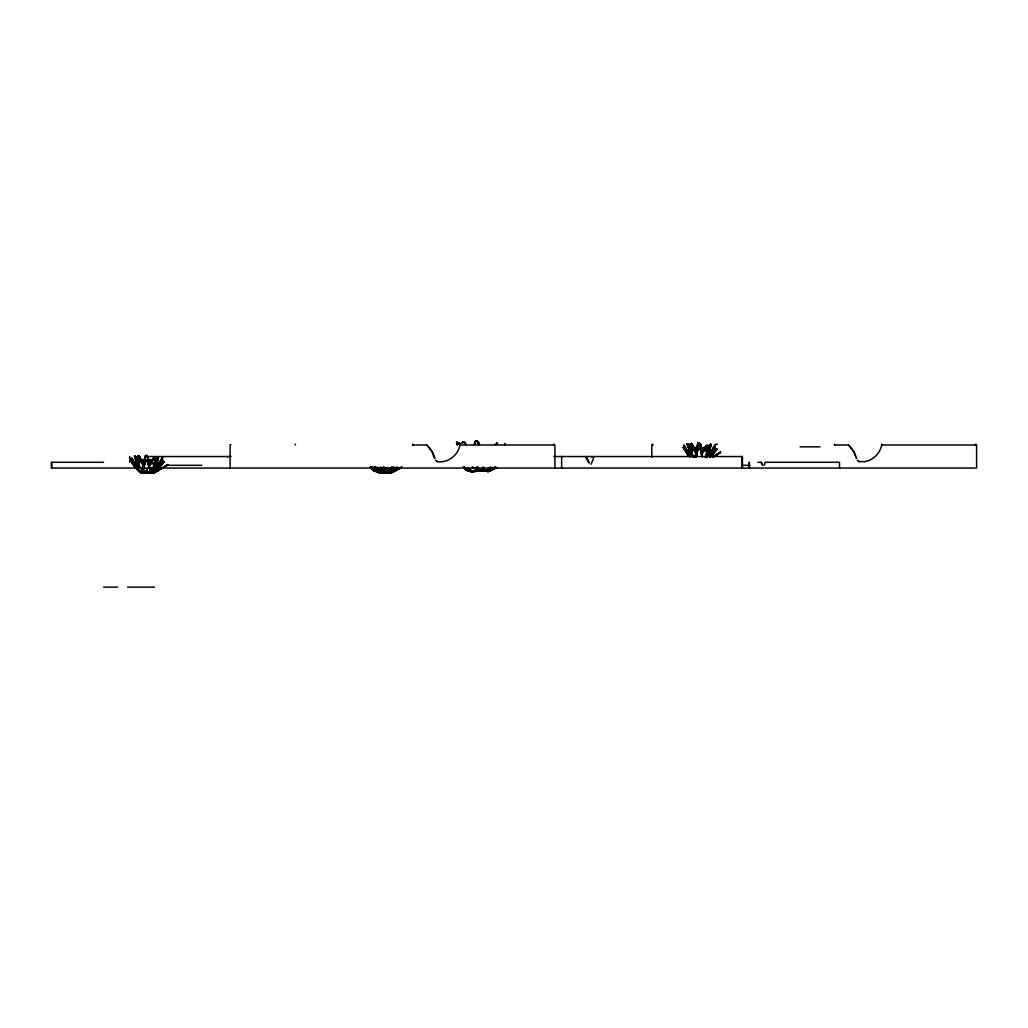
<?xml version="1.0" encoding="UTF-8"?>
<svg xmlns="http://www.w3.org/2000/svg" width="1028" height="1028" viewBox="0 0 1028 1028"><rect width="100%" height="100%" fill="white"/><g stroke="black" fill="none" stroke-linecap="round" stroke-linejoin="round"><path stroke-width="1.5" d="M477.377 443.364L479.446 443.595L478.765 443.531M479.485 443.595L478.033 443.543M700.929 445.741L700.89 447.193L700.685 444.559L699.503 444.237L700.736 444.597L701.867 449.93M143.149 466.532C144.601 456.548 146.901 447.784 149.099 465.62C147.518 450.547 144.627 453.836 142.982 466.596M143.984 466.609L146.272 459.837L147.351 460.159L148.777 465.877L147.312 460.056L146.092 459.786M478.817 444.944C480.256 440.845 474.024 439.072 474.512 443.878M699.734 443.531L699.258 442.965L702.137 454.697L700.826 448.555M702.381 456.83L699.965 447.758L698.526 447.45L699.927 447.655L702.227 456.715L701.392 453.476M143.2 465.838C139.384 455.237 138.176 460.364 139.679 468.074M696.791 455.134C692.255 443.595 690.559 446.37 692.409 455.995M146.901 468.819L146.888 472.777L145.051 473.034M384.78 468.781L384.768 470.734L384.832 468.575L383.046 470.066M715.154 445.06L715.411 444.135L708.845 455.173M412.819 444.135L412.922 445.008M834.505 444.135L834.607 445.008M150.396 472.687L149.959 472.7A16.165 9.368 24.2 0 1 148.199 472.597L149.972 472.7A9.535 5.525 24.2 0 0 151.579 472.533L153.223 472.546A9.535 3.778 48.5 0 1 152.362 472.739L151.27 472.687A35.8 14.199 48.5 0 0 152.362 472.739L153.48 472.649A34.592 13.724 48.5 0 1 152.864 472.739L148.212 472.662A10.46 5.744 0 0 1 146.618 472.751L141.363 472.572L140.785 471.351M150.666 469.899L149.574 471.685L150.82 472.687A15.677 9.085 24.2 0 0 152.028 472.597L156.307 469.141L152.375 472.739M382.917 471.402C384.421 474.255 382.724 466.905 384.241 470.914M384.382 470.683L383.919 468.472L384.279 469.912M400.779 467.534C401.228 468.113 382.737 477.288 389.034 469.012L387.659 472.058L392.041 468.267M477.66 441.359L475.142 441.449L477.365 441.102M482.466 468.331L482.774 469.873L484.368 470.374M693.887 450.624L693.977 447.707M142.931 465.298L143.586 466.468C139.898 454.376 137.765 461.174 139.487 468.164M691.677 447.54L692.101 455.764M148.019 456.869L149.15 462.266L148.122 456.997L146.464 456.959M380.733 470.361L380.527 470.271A10.46 5.744 0 0 0 382.133 470.194C384.536 469.565 378.458 471.107 380.835 468.305L380.656 470.464M388.648 470.875C388.16 472.662 383.393 473.677 384.793 470.593L384.755 472.597L385.757 472.559A33.32 26.432 0 0 0 387.209 472.507M473.111 467.457C474.82 468.421 478.727 469.68 476.208 471.171C480.436 470.67 475.964 462.433 478.405 470.284M696.085 456.509L698.256 447.733L699.503 447.643M475.424 470.721L477.763 470.747C477.223 462.639 479.742 472.816 475.746 471.132M379.91 470.516L380.707 469.873L379.974 468.807M154.971 458.18L153.994 466.635C156.012 458.167 154.457 452.256 149.664 465.992C156.038 450.071 155.665 461.405 153.442 470.079M698.179 443.029L699.22 443.209L697.884 443.338L695.506 454.646L697.986 443.196M700.453 444.417L699.503 444.469M699.22 443.209L698.14 443.081M148.315 458.141L148.276 459.593L148.071 456.959M385.963 472.276L376.621 467.38M881.767 444.135C880.79 452.564 873.453 460.236 864.856 461.623M145.937 459.927L146.888 459.786M146.413 459.94L146.875 459.94M161.216 465.44L164.274 461.662L160.458 466.172M693.874 450.277C693.771 440.691 699.168 459.426 694.542 447.476M140.322 472.533L142.082 472.829L140.104 472.392L135.079 466.956L130.839 459.786L132.008 460.043L135.876 464.772L131.79 460.03M146.387 472.739L146.888 468.819M380.835 470.156L377.674 467.38L379.743 469.102M696.38 449.647L695.249 447.488L694.427 449.724L694.761 447.578L695.776 447.745L696.354 449.699M693.746 450.328L693.926 447.797M463.551 467.277L466.93 470.066L463.911 467.226M139.872 459.966C141.311 464.887 141.838 456.226 143.74 462.099C140.695 456.972 142.725 462.009 144.267 465.298M701.186 453.464L703.255 447.797L704.951 447.63L703.846 448.067M704.27 447.565L704.54 451.241M151.926 463.384L151.848 459.876L152.054 463.692M154.843 471.788L163.503 467.56C159.982 468.665 145.745 477.48 156.076 468.819C141.607 480.873 177.78 458.347 165.457 466.288L166.652 465.388L165.418 466.249M390.627 472.674L395.96 470.67M487.786 470.927L488.698 469.745L495.702 466.93M141.941 460.467L142.866 459.927M391.347 472.469L390.614 472.456L390.961 470.978M487.696 469.064C489.148 471.749 482.98 469.835 484.92 470.618A16.564 4.549 29.6 0 0 486.372 470.76L488.146 470.516M695.738 457.357L696.149 455.841M141.17 462.099L141.363 460.107L142.982 459.979M151.052 459.889L151.219 460.313M142.879 473.034C137.405 473.188 134.154 462.549 137.277 464.566M157.4 457.794L155.665 466.584M707.071 446.897L708.549 446.37L707.148 450.881L709.037 445.33L709.95 445.175L707.829 455.404M149.188 467.534L150.114 471.711L151.18 472.456M389.047 472.276L388.147 471.852L387.068 467.354M483.533 469.539C483.802 466.031 484.098 473.227 483.391 467.252M704.668 451.292L704.514 447.655M688.747 444.186L691.291 449.93L688.554 444.224L689.287 449.364M139.024 471.055C135.606 469.642 122.936 449.352 137.097 466.686L131.353 457.833M692.332 451.125L687.102 443.685L690.482 452.693C681.23 445.702 681.988 445.741 688.734 455.725M150.281 471.916C148.674 477.519 126.431 455.288 141.247 468.768C143.727 470.207 146.387 473.304 149.548 472.392C157.323 466.326 154.277 466.84 150.396 472.225M495.457 467.085L488.621 469.526L487.735 471.12M688.747 452.628L689.338 452.179L694.478 456.882L693.476 456.098M160.869 465.723L164.249 461.611L159.687 465.093L163.837 461.611M151.193 459.927L148.546 465.915L150.692 460.043M704.039 447.54L703.409 447.578M703.73 447.655L705.015 447.694L705.221 449.699M704.72 447.655L705.092 449.647M137.148 466.571C120.302 445.535 143.149 481.669 131.635 459.786M137.392 464.977L135.825 456.638L138.754 462.266M458.514 444.212L459.092 443.145L460.184 443.749M691.124 454.389L689.03 449.364L688.567 444.43M705.979 457.499C713.689 426.119 694.581 467.727 707.084 445.664M155.986 460.004L157.104 457.434M152.722 472.957L153.121 472.096M593.644 457.55L593.747 456.535M690.135 452.371L688.182 452.102L684.507 447.54M155.87 459.979C154.868 457.833 155.369 458.565 155.819 460.261L156.076 458.873L153.455 465.273L156.834 457.486M295.306 444.533L295.332 444.135A1.426 0.822 -90 0 0 295.383 444.571L295.293 444.623M154.508 463.101L153.532 465.363M710.014 445.394L707.624 455.314L708.883 451.536M162.141 459.786L156.217 466.506L162.501 459.747L159.379 465.954M708.51 454.659L710.862 444.25L708.189 455.006L715.167 447.386L705.953 456.599M709.281 450.521L709.628 444.983L708.061 448.825L708.485 447.578C707.958 455.211 709.217 439.984 708.266 449.313M387.196 467.624L388.147 471.852M390.537 472.649L401.383 467.38L394.983 470.785M155.01 469.102C153.082 472.79 154.83 470.233 151.926 472.751A9.535 2.621 29.6 0 1 150.769 472.61L152.015 472.751A7.774 2.133 29.6 0 0 152.761 472.597L145.886 472.713L145.847 470.888L145.886 472.713M709.693 445.021L709.834 445.214M157.695 457.01L158.518 456.869L156.68 464.926L157.772 456.882L158.479 456.766L157.49 457.177M143.085 472.302L141.825 472.572L144.113 472.302M154.174 465.517L154.418 464.155M688.297 452.05L690.006 452.294L688.94 452.063M137.135 464.566L136.852 464.579M705.85 457.589L707.418 445.587L706.403 456.226M139.011 470.606L141.414 472.739A9.535 3.778 -48.5 0 0 142.519 472.546C140.193 472.032 139.744 471.531 142.339 472.996A9.535 7.749 -53.8 0 0 143.907 473.304L147.21 472.289M149.934 470.31C147.724 475.54 152.555 469.693 149.317 467.637M142.828 472.315L141.401 472.739A9.535 3.778 -48.5 0 1 140.553 472.546L140.592 472.52M708.78 447.514L708.369 449.699L708.922 447.578M155.768 466.956L149.214 472.469M459.966 443.826L459.323 443.608M155.061 469.102C154.354 473.767 146.541 473.625 151.206 469.269M383.521 470.053L383.932 469.346M482.607 468.293L483.597 470.349L482.428 470.554M706.596 454.247L707.033 451.767M166.138 466.211L166.395 465.298M706.532 445.484L707.534 445.651L706.724 445.587M153.031 472.687L153.943 466.982M391.244 469.706L391.809 466.802M138.523 461.752L134.488 456.085L137.868 465.093L134.514 456.201L135.529 456.638M457.293 444.854L456.689 442.323L458.385 443.428M593.503 458.539L591.087 464.27M143.573 464.258L145.269 455.738M153.185 470.85L153.031 472.353M474.396 444.584L474.975 441.667M474.628 443.788L475.257 441.346M697.935 443.286L696.688 449.48M495.881 444.135L496.935 443.209L497.642 443.826M496.1 444.212L496.678 443.145L497.346 443.749M709.371 447.154L710.785 444.199L709.256 447.09M387.196 467.457L388.16 471.415L392.336 467.946M391.822 467.727L391.321 469.899M710.464 444.469L711.119 444.469L710.284 444.43M715.36 447.758C714.781 445.998 712.648 454.646 709.705 456.111L715.36 447.758L709.873 456.226M154.11 457.987L154.38 457.987M153.75 467.804L153.236 469.989M391.629 467.624L391.115 469.809M695.416 455.417L696.187 451.857M372.894 468.421L375.683 471.042L373.113 468.601M497.179 443.222L496.601 443.543M136.698 464.72L135.825 464.887M708.266 449.66L708.498 448.619L708.433 449.647M162.745 460.159C153.121 474.435 165.521 457.845 161.987 460.017M457.126 444.816L456.432 442.413L457.691 442.567M476.311 470.361L477.12 470.259L476.349 470.349M145.899 460.03L145.166 462.24M699.336 447.643L698.256 447.733L697.781 449.84M145.655 460.133L144.074 466.532L144.999 462.96M459.979 445.008C458.154 455.43 447.54 463.435 436.951 461.623M697.164 452.371L695.905 457.254L698.256 447.733M697.241 452.037L697.614 450.56M156.487 464.874L158.518 456.997M709.102 452.474L711.132 444.597M143.149 470.207L143.689 468.125L142.969 470.31M136.133 465.029L135.4 464.695L138.639 470.387M155.1 458.706L155.549 458.655M146.284 471.351L146.606 472.16L146.053 470.4M384.164 471.171L384.999 472.443M707.675 446.28L708.356 446.293M142.198 472.507L141.838 472.751A9.535 2.621 -29.6 0 1 141.029 472.61L141.054 471.813M153.082 471.338L153.352 470.413M396.037 470.824L390.704 473.124L390.974 472.366M155.832 465.337L156.282 463.936M708.742 452.076L708.074 454.093M142.776 471.042L143.959 466.956M153.146 470.323L152.619 471.698M707.624 446.293L708.163 446.255M150.615 460.146L148.546 465.915M703.293 447.655L701.828 451.883M156.564 457.781L154.714 462.883M391.18 470.773L390.91 472.507M505.301 443.736L504.53 444.61M703.255 447.797L701.931 451.652M504.684 444.237L504.748 443.98M694.003 449.699L696.753 455.044L693.026 447.488M141.427 462.176L143.188 465.735M150.358 471.672L149.33 467.804M135.992 456.625L138.87 462.253M384.511 472.417C384.626 473.278 380.964 467.868 376.968 467.534M375.875 471.402L374.256 470.811L375.4 470.271L380.116 472.79L376.556 470.477M141.016 459.901C138.253 450.791 136.891 459.49 138.15 461.315L138.202 461.855M465.851 444.636C466.532 442.593 462.549 440.421 462.214 442.888M691.124 443.492C689.698 459.914 690.803 440.01 691.51 443.749M151.707 468.061L149.664 472.623M388.79 470.297L389.586 467.881M764.549 465.029L765.166 462.304L839.503 462.304L839.503 468.061M150.795 472.366L149.818 472.61L151.72 468.061M151.797 468.164L149.972 472.7M381.427 472.366L387.697 472.43L389.676 467.984M388.288 471.351L386.194 472.507A10.46 5.744 0 0 1 384.485 472.572L382.789 472.507A34.489 27.358 0 0 0 384.755 472.559L388.687 472.507A15.677 9.085 24.2 0 0 389.908 472.417L390.666 472.392A7.774 2.133 29.6 0 1 389.895 472.572A9.535 2.621 29.6 0 1 388.648 472.43C385.564 472.237 390.396 472.649 388.417 472.302M137.893 461.019L138.125 462.06L138.189 455.905L139.358 456.278L141.35 460.416M462.035 443.299L463.127 442.246M149.998 470.464L149.086 472.674L150.024 470.58M383.534 466.635C384.382 468.113 383.354 470.798 382.12 470.002L382.917 470.053M390.589 472.366L389.496 472.379A9.535 5.525 24.2 0 1 387.839 472.507C384.112 472.006 387.093 473.484 387.864 470.284M706.596 451.652L709.179 445.381M158.351 465.183L162.809 456.869L157.335 466.275L162.977 456.997M706.056 445.702L701.481 454.98L702.574 453.065M162.822 457.306L161.383 459.863L162.797 456.907M149.471 472.572L150.473 470.477M383.881 467.856C382.93 471.004 386.155 474.422 383.084 468.974M386.965 472.494L387.813 470.13M153.493 458.167L149.947 465.478M693.013 447.488L692.486 447.565M387.839 472.52L388.815 470.297L387.839 472.52A16.165 9.368 24.2 0 1 386.078 472.417L386.772 472.366L385.667 472.353M375.85 471.12L375.593 471.145A9.535 3.778 -48.5 0 1 374.32 470.952C376.865 471.081 372.457 470.014 375.708 471.325M149.741 472.122L150.898 470.361M387.659 471.839L388.186 472.327L388.777 470.181M713.83 453.04C725.228 439.509 702.51 465.748 713.817 453.04M161.602 459.85L162.051 458.411L158.273 465.119L161.435 459.773M709.114 455.211L715.591 444.597L708.986 455.121M145.629 472.674L144.884 472.649A34.489 27.358 0 0 0 146.875 472.739L146.965 470.773L146.965 472.739L149.343 472.597M382.018 470.863L380.887 470.734M478.534 470.04L476.786 469.154M153.082 471.158L152.774 472.417M389.394 472.546L390.576 470.246L389.394 472.546A7.774 2.133 29.6 0 1 388.52 472.405L390.73 472.559A34.592 13.724 48.5 0 0 391.437 472.507M151.771 472.751L152.979 470.438L151.771 472.751L153.699 470.747L151.244 472.482M143.689 472.494C149.176 472.597 139.911 472.507 142.211 472.456M708.883 455.044L714.216 447.45L706.917 457.344M153.545 471.402L154.059 470.426M159.713 462.986L160.047 462.613M693.155 457.1L683.826 447.386L688.978 453.554M482.839 467.804L482.338 468.729M683.44 447.386L684.25 447.386M381.067 469.924L380.193 469.089M139.23 456.124L137.842 456.085L139.14 456.059M464.412 442.361L462.099 442.374L463.859 442.246M162.784 457.293L158.273 465.119L159.237 463.654M684.404 447.617L683.312 447.63L689.133 456.226M712.648 450.213L712.327 450.585M384.266 469.025L385.834 467.843M145.989 472.983L146.31 472.854M149.728 471.312L152.388 467.097M390.794 471.492L390.203 472.058M136.416 465.877L131.648 457.974M134.925 456.265L135.169 456.201M687.552 443.672L691.253 454.376M146.477 471.042L147.21 469.989M384.356 470.863L385.076 469.809M145.398 472.674L146.773 471.749L146.169 470.593M690.957 443.672L691.715 443.556M380.103 468.999L385.076 472.109M694.491 447.655L695.622 447.655M161.871 460.133L156.243 466.609M714.486 447.733L706.737 456.136L708.832 454.132M709.95 453.875L711.851 451.253M142.378 472.919L146.079 472.957M380.244 472.739L384.768 472.52A9.535 7.569 0 0 0 386.734 472.366L387.89 470.4M154.881 470.233L156.744 467.779M155.035 470.349L156.898 467.894M392.902 470.169L394.765 467.714M709.333 454.761L715.398 444.893L714.152 447.54M380.707 469.873C379.126 469.796 381.838 469.989 379.974 467.933M459.452 443.299L458.771 443.556L459.452 443.531M375.888 471.312L379.589 471.492A9.535 7.749 -53.8 0 1 377.854 471.711A9.535 7.749 -53.8 0 1 376.184 471.492L376.184 471.299M476.375 471.287L472.662 471.711A16.564 13.48 -53.8 0 1 470.503 471.479L469.629 471.261L470.631 471.299M371.468 466.84C376.299 471.107 376.492 472.52 371.866 468.717M715.308 451.189C722.62 443.492 703.101 460.146 716.58 449.339M710.541 455.134L712.186 453.014M155.228 468.794L153.211 471.261L154.174 470.284M148.752 472.417L147.621 472.392L149.086 472.597M386.091 472.405L387.633 472.482M475.501 470.541L483.738 470.67M147.068 472.417L148.623 472.507M688.464 452.32C695.699 468.511 675.293 429.151 688.413 453.142L683.954 445.432L688.542 453.052M390.242 472.559A35.8 14.199 48.5 0 1 389.226 472.507L391.835 470.593M153.763 472.662L159.597 467.265L153.326 472.662M397.026 467.47L392.079 472.237L397.463 467.085L393.03 471.505M709.885 457.216L716.85 449.429M130.646 459.94L131.802 459.927M158.094 467.637L153.545 472.045M395.973 467.457L391.372 471.929L401.485 467.522L400.56 467.984M152.812 471.505L154.393 469.822M379.962 472.649L378.201 472.353M154.47 471.441L157.875 467.573L153.969 471.929M393.197 470.297L395.741 467.393L394.444 468.935M145.552 455.443L146.606 455.61M706.801 456.162L705.259 457.254M469.154 471.12L466.609 470.13M392.259 469.642L392.94 468.922M141.466 472.944L141.941 472.584A10.948 6.348 -24.2 0 0 143.329 472.7L144.087 472.7M375.554 470.336L373.125 468.434M379.332 472.764L379.872 472.392A10.948 6.348 -24.2 0 0 381.208 472.52L381.953 472.52M467.136 469.809C465.594 469.835 470.952 471.711 466.519 470.387M491.795 469.269L492.284 468.768L490.883 469.989M159.481 467.252L154.907 472.045M481.734 470.284C485.897 468.164 477.75 472.237 475.309 470.4L481.939 470.297M389.561 472.327L394.058 468.781L389.149 472.507M394.071 468.781L390.139 472.417M484.149 470.477L488.261 470.554A16.564 6.566 48.5 0 1 487.118 470.747L485.126 470.503A16.564 9.599 24.2 0 1 483.019 470.67L478.74 470.323M380.424 469.578L380.09 468.125M715.167 451.189L716.118 450.225M138.125 462.06L137.598 460.467M141.324 472.893L141.144 472.597M375.259 471.299L375.67 471.107A9.535 2.621 -29.6 0 1 374.963 471.017L373.986 470.207M379.204 472.713L381.259 472.507A38.627 10.601 -29.6 0 0 382.532 472.533L383.508 472.494M690.199 448.067L690.777 449.647M379.974 472.572L380.077 472.494A37.316 10.241 -29.6 0 0 380.823 472.559L383.624 472.327L382.994 471.634M467.637 470.374L469.539 470.606L467.958 470.336M695.596 447.578L694.992 447.707M153.699 471.916L160.535 469.308L167.975 464.656M487.709 469.346L486.797 470.04M553.617 445.008L554.002 444.135L554.375 445.008M975.302 445.008L975.688 444.135L976.06 445.008M491.898 468.935L490.883 469.809M142.172 459.991L144.267 465.247L142.455 460.197M383.855 470.323L383.264 470.888M137.701 469.166L135.388 464.772M371.468 467.701L374.243 470.708L370.44 467.033M489.534 467.573C485.756 471.621 482.672 470.516 488.364 470.4M374.488 470.952L375.593 471.145L373.125 469.308M382.956 472.405L380.527 472.52M468.704 470.567L466.918 470.426M391.591 470.567L389.651 472.392L390.524 472.456M391.848 470.593L389.394 472.353M137.611 468.961L141.44 472.43M153.647 472.237L153.172 472.225M487.118 470.747L490.497 467.611L487.118 470.747A61.23 24.286 48.5 0 1 485.37 470.657L485.974 470.644M383.148 470.875L384.112 470.349M690.148 456.895L683.98 445.471M484.355 468.061L483.982 468.331M490.716 468.524L492.104 467.252M392.233 470.721L390.242 472.559A9.535 3.778 48.5 0 0 391.103 472.366M375.169 471.042L373.023 469.154M379.139 472.417L379.743 472.482A9.535 2.621 -29.6 0 1 378.908 472.43L379.281 472.559A9.535 3.778 -48.5 0 1 378.433 472.366L379.885 472.366L378.831 472.315M467.817 470.811L468.087 470.567A16.564 4.549 -29.6 0 0 469.115 470.76L470.503 470.683M479.562 470.323L480.744 470.567A28.27 16.384 24.2 0 0 482.993 470.67L484.985 470.516M374.667 471.107L372.804 468.871L374.667 471.094L375.477 470.785L371.635 467.226L375.503 471.03M373.01 468.28L375.541 470.734M684.417 447.527L683.26 447.54L689.531 456.599M492.091 468.974L491.281 469.706M716.015 449.429L712.147 452.783M145.925 470.747L145.937 472.572L144.01 472.353L146.888 472.649L142.969 472.674A37.316 10.241 -29.6 0 1 142.185 472.7M477.48 468.408C474.936 471.582 479.202 469.539 476.671 467.239M139.911 471.646L140.566 472.34L135.683 467.637M151.167 472.662L153.982 470.773L151.771 472.572M374.912 471.145L372.881 469.295M378.381 472.289L377.096 471.325L378.535 472.379M159.533 465.183L163.118 462.073M378.06 471.325L378.754 472.07L375.426 471.364M466.147 470.143L463.821 467.843L464.643 468.627M393.647 466.776L388.404 471.145M683.26 447.54L684.224 447.655M140.104 472.392L139.487 471.621M718.251 453.978C700.839 464.733 732.604 444.34 715.655 455.468L712.532 457.074L720.101 452.397M484.985 470.593L486.308 470.387M484.895 470.31L478.521 470.233M378.175 471.942L377.533 471.325M467.187 470.092L464.772 468.524M139.975 472.096L139.127 471.402M375.091 470.914L373.28 468.485M463.679 467.059L466.853 470.014M477.095 471.094L476.889 467.38L476.876 470.85L477.339 469.886L473.188 467.316M130.929 460.043L130.774 460.03M475.142 441.449L476.131 441.436M465.851 469.873L463.242 466.905M167.757 464.772L165.521 466.391L167.782 464.797M167.77 464.579L165.534 466.237M689.287 456.111L687.693 454.183L689.364 456.136M146.143 472.405L144.305 472.34M372.277 468.742L371.147 467.522M466.481 469.693L465.568 469.308M683.813 447.386L687.179 453.451L683.941 448.645M373.665 470.438L374.937 470.541M377.61 471.852L378.767 472.045M142.982 472.379L144.999 472.482M137.521 464.489L134.514 456.201M713.085 456.792L720.371 452.371L713.098 456.792L714.601 456.098M373.511 469.243L374.757 469.95M687.359 454.132L688.85 456.162M162.681 468.164L163.606 467.701L155.215 471.505M715.745 455.622L715.295 455.764M395.716 470.181L402.051 466.93M146.516 472.469L143.509 472.52M150.923 472.482L151.424 472.417M151.052 472.559L150.743 472.61A7.774 2.133 29.6 0 0 151.54 472.726M162.989 467.791L159.25 469.86M400.856 467.611L397.129 469.68M387.093 469.745L387.736 469.5M131.61 458.385L135.94 465.453L131.494 460.159M684.121 445.779L686.601 450.225M384.652 472.456L382.647 472.417M378.561 472.006L377.97 471.492M476.786 470.567L475.193 470.631A58.969 46.787 0 0 0 477.737 470.747L477.879 470.734M466.763 470.169L470.169 470.657L468.37 470.747A16.564 6.566 -48.5 0 1 467.239 470.554L464.065 466.853M383.534 469.655L383.919 469.899M383.932 470.708L383.765 472.533L383.714 470.644M139.435 466.416L138.998 460.056M692.05 454.016L691.6 447.655M392.195 467.701L390.023 468.729M378.33 471.531L378.317 471.518M140.746 472.07L140.579 471.338M161.987 468.498L154.984 471.608M155.459 472.058L152.774 473.137L158.081 470.85M152.645 472.79L158.171 471.004M399.866 468.318L394.251 470.85M496.897 467.509L487.799 471.428L492.386 469.539M485.203 470.297L486.54 470.503L489.855 467.38L486.231 470.708L487.914 471.711L497.025 467.791M490.06 470.31L489.328 470.554M490.24 470.361L489.649 470.58M379.833 472.726L384.523 472.713L384.857 470.721L384.768 472.559A9.535 5.23 0 0 1 382.789 472.43L381.761 472.379M149.792 472.533L150.692 472.302M394.919 470.644L396.23 470.13M494.507 444.559L495.355 444.597M389.406 468.819L392.362 467.611M386.965 472.16L387.492 471.942M485.255 470.644L486.514 470.76A13.454 3.688 29.6 0 0 487.529 470.606L485.846 470.426M390.627 472.931L393.326 471.852L390.704 473.124M492.502 469.822L487.914 471.711M152.825 473.304L155.524 472.225M495.573 467.316L489.135 469.565M387.042 469.616L387.415 469.449M489.521 469.205L488.493 469.86L489.919 469.308M391.642 472.482L391.193 472.482M135.619 457.01L137.559 464.926L136.673 462.33M688.22 444.61L690.623 453.746L687.025 444.006M688.13 452.307L686.743 450.791M689.158 452.256L694.53 456.985M135.349 456.393L139.333 462.921M458.873 443.531L458.809 444.135M391.886 471.711L391 471.916M479.613 470.451L482.646 470.4M690.263 447.578L690.636 449.699M383.213 472.392L382.043 472.405M689.248 449.956L690.43 453.823M136.21 459.593L135.735 456.689M486.912 470.297L487.683 470.284M142.134 473.047L145.668 473.073A9.535 7.749 -53.8 0 1 143.92 473.304L141.838 473.06M379.717 472.88L381.799 473.124A9.535 7.749 -53.8 0 0 383.534 472.906L383.611 472.713M469.115 471.287L472.674 471.711A16.564 13.48 -53.8 0 0 474.923 471.479L475.874 471.261M469.719 470.349L468.395 470.798A16.564 6.566 -48.5 0 0 469.783 470.554L468.588 470.323L470.053 470.58M147.685 456.817L146.901 456.83M383.958 472.88L381.786 473.124A9.535 7.749 -53.8 0 1 380.129 472.906L380.013 472.867M475.566 471.171L476.26 471.017M469.256 470.708L470.22 470.528M381.08 471.145A10.46 5.744 0 0 0 382.146 471.068L383.405 470.978M135.015 464.617L134.115 463.204M146.13 472.584L146.503 471.839M380.81 471.004L382.93 470.927M379.538 470.94L379.538 470.914A9.535 5.525 -24.2 0 1 378.188 471.081M475.566 470.387L474.795 470.503M692.654 455.468L694.478 456.869M689.325 452.166L692.744 455.455M142.943 472.662L142.519 472.687M381.131 472.417L380.154 472.494M475.103 470.464L475.977 470.323M479.78 470.477L481.181 470.477L477.339 471.004M148.854 465.954L148.302 464.065M479.369 470.477L480.166 470.31M481.939 470.516L477.737 470.76A16.564 9.098 0 0 1 475.193 470.618M474.139 471.312L471.312 471.377M481.181 470.618L482.762 470.516M148.135 461.456L149.227 465.697M139.551 459.683L140.283 459.889M474.152 471.377L471.338 471.312M386.258 472.52L385.243 472.469M149.227 472.649L147.852 472.7M481.759 470.593L480.192 470.657A16.564 13.146 0 0 1 477.763 470.747L477.557 470.567M683.928 447.437L684.776 449.981L683.646 447.758M687.269 443.89L687.642 443.71M484.471 470.644L483.288 470.104M479.382 470.67L481.361 470.374L480.089 470.4M376.813 471.441L376.068 471.454M468.023 470.618L468.408 470.477M469.629 471.261L469.321 471.017M141.517 472.507L142.532 472.52M144.267 472.7L144.742 472.7A38.627 10.601 -29.6 0 1 143.509 472.751L143.817 472.7A9.535 5.525 -24.2 0 0 145.603 472.533M478.573 470.683L479.446 470.734A56.977 45.206 0 0 0 481.939 470.657M382.814 472.417L383.508 472.405L382.866 472.302M708.138 446.448L708.433 447.861L708.562 446.383M480.025 470.477L480.937 470.194M489.482 470.618L488.75 470.618A59.149 23.464 48.5 0 0 489.148 470.657M379.628 472.417L379.293 472.584A9.535 3.778 -48.5 0 0 380.399 472.366L379.717 472.572M464.399 467.342L467.753 470.464L468.807 470.284M149.754 472.662L147.891 472.726A33.32 26.432 0 0 0 149.343 472.687M381.208 472.52L381.696 472.507A9.535 5.525 -24.2 0 0 383.483 472.353L383.457 472.237M144.588 472.61L144.948 472.597A9.535 5.23 0 0 0 146.875 472.751M412.729 445.008L426.877 445.008A26.497 24.119 90 0 1 433.957 456.882M460.133 445.008L554.914 445.008L554.914 468.061M834.415 445.008L848.563 445.008L854.152 452.037L856.671 458.141L855.977 458.141M881.664 445.008L976.6 445.008L976.6 468.061M800.105 446.846L820.023 446.846M146.22 456.535L231.133 456.535M553.925 456.535L742.447 456.535L742.447 468.061M434.291 458.141L434.985 458.141L432.467 452.037L426.826 445.008M858.637 461.623L864.882 461.623M103.52 462.304L51.4 462.304L51.4 468.061M757.803 462.304L761.26 462.304A6.631 5.089 -90 0 1 762.827 465.581L760.938 462.304M166.318 465.298L201.758 465.298M742.512 465.298L749.913 465.298M135.812 468.061L51.721 468.061L51.721 462.304M141.556 468.061L975.302 468.061M477.737 470.747L478.598 470.747M103.597 587.104L117.77 587.104M127.472 587.104L154.56 587.104M379.807 470.246L380.81 470.271A9.535 7.569 0 0 0 382.776 470.079M383.894 471.107L381.671 470.927M377.854 471.711L375.233 469.256L377.854 471.711L375.773 471.466M477.75 470.683L475.334 470.631M381.259 469.976L382.005 469.989M382.069 470.914L382.686 470.824M379.345 472.263L380.09 472.276M378.741 471.287L379.717 471.454M382.93 472.854L383.662 472.867M468.537 471.107L469.809 471.132M474.615 471.235L475.63 471.261M383.958 472.456L382.326 472.469M466.275 470.233L466.995 470.259M380.321 470.13L379.846 468.28M377.07 471.479L378.355 472.006M469.873 470.631L469.025 470.361M386.078 472.289L386.772 472.212M688.22 452.166L688.477 453.117L687.501 451.767M144.781 472.597L145.462 472.533M131.43 457.948L135.902 465.478L134.899 464.155M859.331 461.623L857.211 460.159M437.645 461.623L435.525 460.159M484.728 470.169L484.394 470.528M133.64 464.489L131.031 460.159M742.087 456.483L741.792 468.061M464.026 442.04L465.8 444.777M138.407 470.503L136.673 468.511L139.307 471.441M477.249 469.86L472.276 467.097M380.488 469.719L376.685 467.534M380.63 470.695L375.22 467.316L379.293 469.912M379.576 470.066L380.45 470.503M136.93 459.015L135.478 456.612M477.956 441.462L478.83 445.163M562.277 456.535L561.622 456.535L561.622 468.061M374.577 470.092L374.076 469.616M148.212 461.533L147.711 458.591M136.852 458.912L138.279 461.225M653.101 445.008L652.459 444.135L651.803 445.008L651.803 457.306M146.58 472.186L136.84 464.797M380.501 470.593L375.181 467.213M691.677 443.633L694.632 449.39M483.391 469.385L483.096 467.059M140.862 468.498L142.699 469.86M376.634 468.267L375.169 467.175M467.033 469.976L464.759 467.701M381.002 472.931L379.55 472.019L380.938 473.098M375.606 470.606L377.058 471.518M143.123 473.111L141.671 472.199L143.483 473.304M380.039 471.878L381.401 472.957M380 472.045L381.362 473.124L379.653 471.865M376.094 470.464L377.507 471.749L376.055 470.631M142.121 472.225L143.535 473.137L141.774 472.045M376.119 470.477L377.456 471.544M383.868 468.717L383.547 467.522M376.595 470.464L377.777 471.466M373.627 470.117L370.838 467.406M137.932 470.31L139.294 471.299M370.144 466.943L373.138 469.629M487.593 469.488L488.261 470.67M465.941 469.179L464.592 467.894M372.779 468.704L371.288 467.29M372.958 469.462L370.684 466.943M372.881 468.408L374.963 470.104M373.241 469.179L375.194 471.004L373.652 469.565M684.108 447.758L689.749 454.183M464.425 467.342L467.753 470.464M139.512 470.901L141.414 472.739M373.678 469.423L371.75 466.995M148.379 464.617L147.351 460.159M137.534 469.642L130.672 460.133M585.292 456.535L589.083 463.101A13.248 10.164 -90 0 0 585.96 456.535M373.215 469.372L373.832 470.053M684.519 447.733L689.223 453.065M131.905 460.133L136.608 465.466M691.895 443.672L693.63 447.501M687.706 454.17L688.452 455.134M135.079 466.956L134.205 465.414M687.552 454.286L685.984 451.665M134.938 466.686L133.524 464.617M380.347 470.31L380.309 468.305L380.18 469.976M688.336 453.207L687.745 452.359L688.439 453.142M132.072 459.298L135.799 465.543M686.126 449.866L685.368 448.645L686.1 449.866M132.753 461.045L133.512 462.266M131.327 461.045L132.085 462.266M230.94 444.571L230.118 445.008L230.118 468.061M384.266 472.559L384.279 470.593L384.382 472.764M378.497 471.12L378.869 471.762M686.73 450.804L687.051 451.138M134.437 463.538L131.507 458.18M374.115 466.725L374.616 467.753M693.63 447.591L691.972 443.878M141.016 459.991L139.358 456.278M456.805 442.168L457.421 442.297M138.677 462.317L136.493 456.997M689.107 444.597L691.484 449.853M693.977 449.789L693.065 447.668M689.685 451.035L690.148 452.526M137.071 463.422L137.534 464.926M143.085 470.695L142.288 468.819M696.714 452.436L695.121 447.964M384.112 469.102L383.521 467.033M384.318 468.974L383.675 466.751M690.598 449.724L690.135 447.81M383.932 468.113L384.138 468.858M690.289 447.655L690.739 449.66M701.803 455.134L699.965 447.758M137.701 460.313L137.958 462.047M699.76 443.582L701.983 454.62M463.435 441.937L464.142 441.911M701.212 447.167L701.392 448.041M148.61 459.567L148.777 460.441M700.736 444.597L701.764 449.866M701.713 453.219L701.122 450.29M148.842 464.296L148.507 462.677M690.765 449.056L690.289 443.89M138.15 461.456L137.675 456.291M151.72 460.159L151.926 463.641M704.437 447.81L704.54 450.984M145.886 470.747L145.937 472.572M749.425 462.304L749.425 468.061M749.104 462.304L749.104 468.061M129.682 456.535L129.682 462.304M470.117 470.708A63.813 17.515 -29.6 0 1 469.706 470.683M382.789 470.952A9.535 7.569 0 0 1 380.823 471.145M148.854 472.546A9.535 7.569 0 0 1 146.901 472.739M848.563 445.008A26.497 24.119 90 0 1 855.257 455.648M166.292 466.147A3.174 1.054 -90 0 1 166.51 465.298M227.304 456.985A13.248 13.236 -89.6 0 1 227.779 456.535M380.823 467.226L380.823 469.321L380.81 467.226M380.848 468.434L380.81 470.271L380.9 468.434M717.017 444.237L716.991 444.533A1.426 0.822 -90 0 1 717.03 444.135L717.017 444.237M150.345 461.019L150.268 462.06L150.345 461.019M702.959 448.619L702.869 449.66L702.959 448.619M705.041 448.619L704.887 449.66L705.041 448.619M152.979 459.22L152.658 460.583L152.979 459.22M705.593 446.82L705.311 448.182L705.593 446.82M158.171 458.141L157.798 459.58L158.171 458.141M710.785 445.741L710.412 447.193L710.785 445.741M482.543 468.113L481.515 470.631L482.582 468.113M388.276 470.181L387.402 472.507L388.288 470.181M483.327 468.138L482.273 470.67L483.34 468.138M714.666 446.011L713.985 447.463L714.666 446.011M390.858 470.259L389.651 472.572L390.871 470.259M161.023 461.045L160.291 462.266L161.023 461.045M713.638 448.645L712.905 449.866L713.638 448.645M156.179 468.961L154.328 470.914L156.192 468.961M163.503 462.626L162.578 463.589L163.503 462.626M391.938 470.721L389.998 472.559L391.938 470.721M490.009 467.611L486.694 470.747L490.022 467.611M490.305 467.38L486.951 470.503L490.343 467.38M132.869 460.583L132.226 459.22L132.869 460.583M685.483 448.182L684.841 446.82L685.483 448.182M137.405 459.58L137.045 458.141L137.379 459.593M690.019 447.193L689.647 445.741L689.994 447.193M470.464 469.873L472.674 471.711L470.503 469.873M140.296 459.015L139.936 457.473L140.245 459.015M692.911 446.615L692.538 445.073L692.859 446.615M143.547 462.06L143.432 461.019L143.547 462.06M696.162 449.66L696.046 448.619L696.123 449.66M697.729 446.139L697.678 444.571L697.678 446.139M145.115 458.539L145.064 456.972L145.064 458.539M469.629 469.873L471.929 471.711L469.629 469.873M694.106 449.66L693.964 448.619L694.08 449.66M141.504 462.06L141.35 461.019L141.466 462.06M692.011 449.776L691.728 448.581L691.972 449.776M139.397 462.176L139.114 460.968L139.358 462.176M698.115 449.866L698.076 448.645L698.076 449.866M145.501 462.266L145.462 461.045L145.462 462.266M476.041 467.573L476.041 470.708L476.041 467.573M468.896 469.835L471.197 471.659L468.896 469.835M689.017 453.888L688.387 452.988L689.017 453.888M136.403 466.288L135.773 465.388L136.364 466.288M143.907 473.304L141.26 471.004L143.92 473.304M144.344 473.304L142.995 472.225L144.344 473.304M144.781 473.278L143.445 472.199L144.781 473.278M381.825 472.957L379.165 470.67L381.825 472.957M381.799 473.124L379.126 470.824L381.799 473.124M143.946 473.137L141.286 470.85L143.946 473.137M592.205 456.972L591.73 456.535A13.248 12.066 90 0 1 592.192 456.985M470.374 469.873L468.113 467.791L470.374 469.873M467.56 470.708L464.193 467.573L467.56 470.708M375.349 471.145L371.532 467.367L375.349 471.145M688.233 446.615L687.539 445.201L688.207 446.615M135.619 459.015L134.925 457.601L135.593 459.015"/></g></svg>
